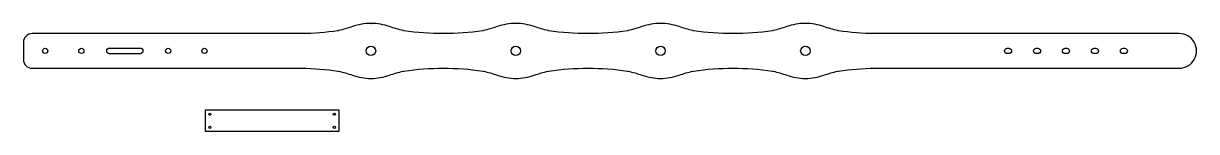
# Model space of a CAD drawing. Header units: millimetres. Extents: x 0 to 1558, y 0 to 2247.
# Drawn here: x 747 to 1558, y 2172 to 2247 of the extents above; entities outside this region: 1.
import ezdxf

# ---------------------------------------------------------------- set-up
doc = ezdxf.new("R2010")
doc.units = ezdxf.units.MM

msp = doc.modelspace()

# ---------------------------------------------------------------- linework, layer by layer
for points in [[(1137.45, 2216.02, -0.039371), (1164.66, 2214.05, -0.017553), (1165.07, 2213.97, -0.029472), (1174.63, 2211.22, 0.085585), (1187.45, 2208.99, 0.085585), (1200.27, 2211.22, -0.029472), (1209.83, 2213.97, -0.017553), (1210.24, 2214.05, -0.039371), (1237.45, 2216.02, -0.039371), (1264.66, 2214.05, -0.017553), (1265.07, 2213.97, -0.029472), (1274.63, 2211.22, 0.085585), (1287.45, 2208.99, 0.085585), (1300.27, 2211.22, -0.029472), (1309.83, 2213.97, -0.017553), (1310.24, 2214.05, -0.036194), (1335.25, 2216.02), (1545.6, 2216.02, 1.001613), (1545.61, 2240.02), (1335.25, 2240.02, -0.036194), (1310.24, 2241.99, -0.017553), (1309.83, 2242.07, -0.029472), (1300.27, 2244.82, 0.085585), (1287.45, 2247.05, 0.085585), (1274.63, 2244.82, -0.029472), (1265.07, 2242.07, -0.017553), (1264.66, 2241.99, -0.039371), (1237.45, 2240.02, -0.039371), (1210.24, 2241.99, -0.017553), (1209.83, 2242.07, -0.029472), (1200.27, 2244.82, 0.085585), (1187.45, 2247.05, 0.085585), (1174.63, 2244.82, -0.029472), (1165.07, 2242.07, -0.017553), (1164.66, 2241.99, -0.039371), (1137.45, 2240.02, -0.039371), (1110.24, 2241.99, -0.017553), (1109.83, 2242.07, -0.029472), (1100.27, 2244.82, 0.085585), (1087.45, 2247.05, 0.085585), (1074.63, 2244.82, -0.029472), (1065.07, 2242.07, -0.017553), (1064.66, 2241.99, -0.039371), (1037.45, 2240.02, -0.039371), (1010.24, 2241.99, -0.017553), (1009.83, 2242.07, -0.029472), (1000.27, 2244.82, 0.085585), (987.45, 2247.05, 0.085585), (974.63, 2244.82, -0.029472), (965.07, 2242.07, -0.017553), (964.66, 2241.99, -0.036194), (939.65, 2240.02), (753.45, 2240.02, 0.414214), (747.45, 2234.02), (747.45, 2222.02, 0.414214), (753.45, 2216.02), (939.65, 2216.02, -0.036194), (964.66, 2214.05, -0.017553), (965.07, 2213.97, -0.029472), (974.63, 2211.22, 0.085585), (987.45, 2208.99, 0.085585), (1000.27, 2211.22, -0.029472), (1009.83, 2213.97, -0.017553), (1010.24, 2214.05, -0.039371), (1037.45, 2216.02, -0.039371), (1064.66, 2214.05, -0.017553), (1065.07, 2213.97, -0.029472), (1074.63, 2211.22, 0.085585), (1087.45, 2208.99, 0.085585), (1100.27, 2211.22, -0.029472), (1109.83, 2213.97, -0.017553), (1110.24, 2214.05, -0.039371), (1137.45, 2216.02)], [(987.45, 2247.05, 0.000301), (987.65, 2246.99), (987.45, 2247.02)], [(827.95, 2226.02), (806.95, 2226.02, -1), (806.95, 2230.02), (827.95, 2230.02, -1), (827.95, 2226.02)]]:
    msp.add_lwpolyline(points, format="xyb")
for points in [[(1426.86, 2226.17, -1), (1426.86, 2229.87), (1428.04, 2229.87, -1), (1428.04, 2226.17)], [(1446.86, 2226.17, -1), (1446.86, 2229.87), (1448.04, 2229.87, -1), (1448.04, 2226.17)], [(1466.86, 2226.17, -1), (1466.86, 2229.87), (1468.04, 2229.87, -1), (1468.04, 2226.17)], [(1486.85, 2226.17, -1), (1486.85, 2229.87), (1488.04, 2229.87, -1), (1488.04, 2226.17)], [(1506.86, 2226.17, -1), (1506.86, 2229.87), (1508.04, 2229.87, -1), (1508.04, 2226.17)]]:
    msp.add_lwpolyline(points, format="xyb", close=True)
msp.add_lwpolyline([(965.18, 2172.18), (873.18, 2172.18), (873.18, 2187.18), (965.18, 2187.18)], close=True)
for centre, radius in [((762.45, 2228.02), 1.8), ((787.45, 2228.02), 1.8), ((847.45, 2228.02), 1.8), ((872.45, 2228.02), 1.8), ((987.45, 2228.02), 3.25), ((1087.45, 2228.02), 3.25), ((1187.45, 2228.02), 3.25), ((1287.45, 2228.02), 3.25), ((876.18, 2184.18), 0.75), ((962.18, 2184.18), 0.75), ((876.18, 2175.18), 0.75), ((962.18, 2175.18), 0.75)]:
    msp.add_circle(centre, radius)
msp.add_open_spline([(0, 0), (0.33, 0), (0.67, 0), (1, 0)], degree=3)

doc.saveas('drawing.dxf')
